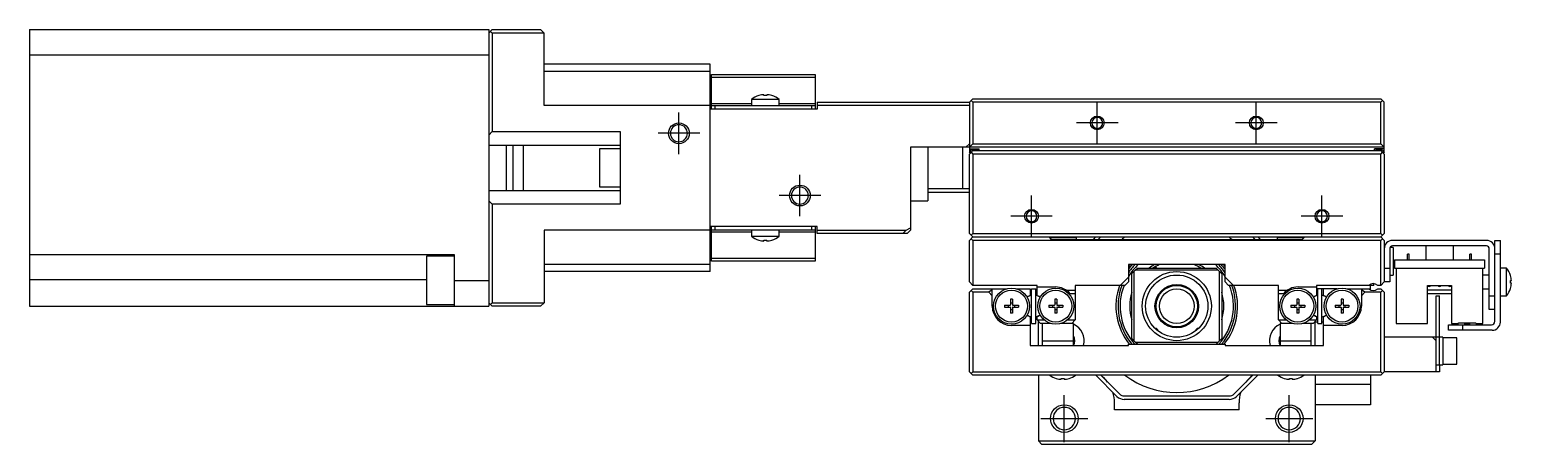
# Model space of a CAD drawing. Extents: x 0 to 745, y -8 to 451.
# Drawn here: x 122.5 to 336.8, y 390.7 to 450.7 of the extents above; entities that cross this region are included whole.
import ezdxf

# ---------------------------------------------------------------- set-up
doc = ezdxf.new("R2010")
doc.units = 0
doc.header["$LTSCALE"] = 0.5
doc.linetypes.add('CENTER', pattern=[50.8, 31.75, -6.35, 6.35, -6.35])
for name, color, linetype in [('MSM_CENTER', 1, 'CENTER'), ('MSM_CONTINUOUS', 7, 'CONTINUOUS'), ('MSM_NARROW', 5, 'CONTINUOUS')]:
    doc.layers.add(name, color=color, linetype=linetype)

msp = doc.modelspace()

# ---------------------------------------------------------------- linework, layer by layer
at = {"layer": 'MSM_CENTER'}
for p, q in [((276.91097, 434.188769), (276.91097, 440.188769)), ((299.91097, 434.188769), (299.91097, 440.188769)), ((216.41097, 432.688769), (216.41097, 438.688769)), ((279.91097, 437.188769), (273.91097, 437.188769)), ((302.91097, 437.188769), (296.91097, 437.188769)), ((219.41097, 435.688769), (213.41097, 435.688769)), ((233.91097, 423.688769), (233.91097, 429.688769)), ((236.91097, 426.688769), (230.91097, 426.688769)), ((267.41097, 420.688769), (267.41097, 426.688769)), ((309.41097, 420.688769), (309.41097, 426.688769)), ((270.41097, 423.688769), (264.41097, 423.688769)), ((312.41097, 423.688769), (306.41097, 423.688769)), ((285.660965, 407.126821), (285.660965, 407.127026)), ((291.160975, 407.127026), (291.160975, 407.126821)), ((272.147514, 391.025313), (272.147514, 397.825313)), ((304.674426, 391.025313), (304.674426, 397.825313)), ((268.747514, 394.425313), (275.547514, 394.425313)), ((301.274426, 394.425313), (308.074426, 394.425313))]:
    msp.add_line(p, q, dxfattribs=at)
at = {"layer": 'MSM_CONTINUOUS'}
for p, q in [((122.51097, 450.688769), (188.91097, 450.688769)), ((122.51097, 450.688769), (122.51097, 410.688769)), ((188.91097, 450.688769), (188.91097, 410.688769)), ((189.41097, 450.688769), (188.91097, 450.188769)), ((189.16097, 450.438769), (189.41097, 450.188769)), ((189.41097, 450.688769), (196.41097, 450.688769)), ((189.41097, 450.188769), (189.41097, 435.938769)), ((196.91097, 450.188769), (189.41097, 450.188769)), ((196.91097, 450.188769), (196.41097, 450.688769)), ((196.91097, 439.688769), (196.91097, 450.188769)), ((188.91097, 446.988769), (122.51097, 446.988769)), ((220.91097, 445.688769), (196.91097, 445.688769)), ((196.91097, 444.688769), (220.91097, 444.688769)), ((220.91097, 415.688769), (220.91097, 445.688769)), ((221.11097, 439.188769), (221.11097, 444.188769)), ((221.11097, 444.188769), (236.11097, 444.188769)), ((236.11097, 443.749429), (221.11097, 443.749429)), ((236.11097, 444.188769), (236.11097, 439.188769)), ((220.91097, 439.688769), (196.91097, 439.688769)), ((221.11097, 439.981662), (226.91097, 439.981662)), ((221.11097, 439.688769), (236.11097, 439.688769)), ((221.61097, 439.688769), (221.61097, 439.188769)), ((230.91097, 440.586768), (226.91097, 440.586768)), ((226.91097, 440.586768), (226.91097, 439.688769)), ((227.982261, 441.144501), (227.96097, 441.144501)), ((228.71097, 441.144501), (228.71097, 441.276244)), ((229.11097, 441.144501), (228.71097, 441.144501)), ((229.11097, 441.276244), (229.11097, 441.144501)), ((229.86097, 441.144501), (229.839679, 441.144501)), ((230.91097, 439.688769), (230.91097, 440.586768)), ((230.91097, 439.981662), (236.11097, 439.981662)), ((235.61097, 439.188769), (235.61097, 439.688769)), ((236.41097, 440.188769), (236.41097, 439.188769)), ((236.41097, 440.188769), (258.41097, 440.188769)), ((258.41097, 439.688769), (236.41097, 439.688769)), ((258.41097, 440.188769), (258.91097, 440.688769)), ((258.41097, 440.188769), (258.41097, 432.988769)), ((258.66097, 440.438769), (258.91097, 440.188769)), ((258.91097, 440.688769), (317.91097, 440.688769)), ((258.91097, 440.188769), (258.91097, 434.188769)), ((317.91097, 440.188769), (258.91097, 440.188769)), ((318.41097, 440.188769), (317.91097, 440.688769)), ((317.91097, 440.188769), (318.16097, 440.438769)), ((317.91097, 434.188769), (317.91097, 440.188769)), ((318.41097, 432.988769), (318.41097, 440.188769)), ((236.41097, 439.188769), (220.91097, 439.188769)), ((189.41097, 435.938769), (188.91097, 435.438769)), ((189.41097, 435.938769), (207.91097, 435.938769)), ((207.91097, 435.938769), (207.91097, 425.438769)), ((207.91097, 433.938769), (188.91097, 433.938769)), ((191.41097, 433.938769), (191.41097, 427.438769)), ((192.41097, 433.938769), (192.41097, 427.438769)), ((193.91097, 427.438769), (193.91097, 433.938769)), ((204.91097, 433.438769), (204.91097, 427.938769)), ((207.91097, 433.438769), (204.91097, 433.438769)), ((318.41097, 433.688769), (249.91097, 433.688769)), ((249.91097, 433.688769), (249.91097, 421.688769)), ((252.41097, 433.688769), (252.41097, 425.938769)), ((257.41097, 433.688774), (257.41097, 427.688764)), ((258.41097, 434.188769), (257.91097, 433.688769)), ((258.91097, 434.188769), (258.41097, 433.688769)), ((258.41097, 433.463769), (259.81097, 433.463769)), ((258.41097, 432.688769), (258.91097, 433.188769)), ((258.51097, 432.888769), (258.41097, 432.988769)), ((258.51097, 432.788769), (258.51097, 432.988769)), ((258.66097, 432.938769), (258.91097, 432.688769)), ((258.81097, 433.288769), (258.81097, 433.088769)), ((259.51097, 433.288769), (258.81097, 433.288769)), ((258.91097, 434.188769), (317.91097, 434.188769)), ((258.91097, 433.188769), (317.91097, 433.188769)), ((259.51097, 433.188769), (259.51097, 433.288769)), ((259.81097, 433.188769), (259.81097, 433.463769)), ((318.41097, 433.463769), (317.01097, 433.463769)), ((317.01097, 433.188769), (317.01097, 433.463769)), ((317.31097, 433.288769), (317.31097, 433.188769)), ((318.01097, 433.288769), (317.31097, 433.288769)), ((318.41097, 433.688769), (317.91097, 434.188769)), ((318.41097, 432.688769), (317.91097, 433.188769)), ((317.91097, 432.688769), (318.16097, 432.938769)), ((318.01097, 433.088769), (318.01097, 433.288769)), ((318.41097, 432.988769), (318.31097, 432.888769)), ((318.31097, 432.988769), (318.31097, 432.788769)), ((258.41097, 421.188769), (258.41097, 432.688769)), ((258.91097, 432.688769), (258.91097, 421.188769)), ((317.91097, 432.688769), (258.91097, 432.688769)), ((317.91097, 421.188769), (317.91097, 432.688769)), ((318.41097, 432.688769), (318.41097, 421.188769)), ((188.91097, 427.438769), (207.91097, 427.438769)), ((204.91097, 427.938769), (207.91097, 427.938769)), ((252.41097, 427.688769), (258.41097, 427.688769)), ((252.41097, 427.188769), (258.41097, 427.188769)), ((188.91097, 425.938769), (189.41097, 425.438769)), ((189.41097, 425.438769), (189.41097, 411.188769)), ((207.91097, 425.438769), (189.41097, 425.438769)), ((249.91097, 425.938769), (252.41097, 425.938769)), ((236.41097, 422.188769), (220.91097, 422.188769)), ((221.11097, 417.188769), (221.11097, 422.188769)), ((221.61097, 422.188769), (221.61097, 421.688769)), ((235.61097, 421.688769), (235.61097, 422.188769)), ((236.11097, 422.188769), (236.11097, 417.188769)), ((236.41097, 421.188769), (236.41097, 422.188769)), ((220.91097, 421.688769), (196.91097, 421.688769)), ((196.91097, 421.688769), (196.91097, 411.188769)), ((236.11097, 421.688769), (221.11097, 421.688769)), ((226.91097, 421.395875), (221.11097, 421.395875)), ((226.91097, 421.688769), (226.91097, 420.790769)), ((226.91097, 420.790769), (230.91097, 420.790769)), ((227.96097, 420.233036), (227.982261, 420.233036)), ((228.71097, 420.233036), (229.11097, 420.233036)), ((228.71097, 420.101293), (228.71097, 420.233036)), ((229.11097, 420.233036), (229.11097, 420.101293)), ((229.839679, 420.233036), (229.86097, 420.233036)), ((230.91097, 420.790769), (230.91097, 421.688769)), ((236.11097, 421.395875), (230.91097, 421.395875)), ((236.41097, 421.688769), (249.298597, 421.688769)), ((249.41097, 421.188769), (236.41097, 421.188769)), ((248.798597, 421.188769), (249.298597, 421.688769)), ((249.298597, 421.688769), (249.91097, 421.994955)), ((249.91097, 421.688769), (249.41097, 421.188769)), ((258.91097, 420.688769), (258.41097, 421.188769)), ((258.41097, 420.188769), (258.91097, 420.688769)), ((258.41097, 414.188769), (258.41097, 420.188769)), ((258.91097, 421.188769), (258.66097, 420.938769)), ((258.66097, 420.438769), (258.91097, 420.188769)), ((258.91097, 421.188769), (317.91097, 421.188769)), ((258.91097, 420.688769), (317.91097, 420.688769)), ((258.91097, 420.188769), (258.91097, 413.688769)), ((317.91097, 420.188769), (258.91097, 420.188769)), ((269.91097, 420.688769), (270.26097, 420.338769)), ((273.91097, 420.586768), (270.012971, 420.586768)), ((270.26097, 420.338769), (306.56097, 420.338769)), ((273.91097, 420.338769), (273.91097, 420.586768)), ((276.353863, 420.338769), (276.703863, 420.688769)), ((277.41097, 420.688769), (277.06097, 420.338769)), ((299.76097, 420.338769), (299.41097, 420.688769)), ((300.118077, 420.688769), (300.468077, 420.338769)), ((306.808969, 420.586768), (302.91097, 420.586768)), ((302.91097, 420.586768), (302.91097, 420.338769)), ((306.56097, 420.338769), (306.91097, 420.688769)), ((318.16097, 420.938769), (317.91097, 421.188769)), ((317.91097, 420.688769), (318.41097, 421.188769)), ((317.91097, 420.688769), (318.41097, 420.188769)), ((317.91097, 420.188769), (318.16097, 420.438769)), ((317.91097, 413.688769), (317.91097, 420.188769)), ((318.41097, 420.188769), (318.41097, 414.188769)), ((333.21097, 420.188769), (319.61097, 420.188769)), ((334.41097, 420.188769), (335.21097, 420.188769)), ((334.41097, 408.488769), (334.41097, 420.188769)), ((335.21097, 408.388769), (335.21097, 420.188769)), ((122.51097, 418.176994), (183.91097, 418.176994)), ((179.91097, 417.925313), (179.91097, 410.925313)), ((183.91097, 417.925313), (179.91097, 417.925313)), ((183.91097, 418.176994), (183.91097, 410.688769)), ((319.21097, 418.988769), (319.21097, 414.188769)), ((319.71097, 419.188769), (319.26456, 419.188769)), ((333.21097, 419.388769), (319.61097, 419.388769)), ((319.71097, 419.188769), (319.71097, 415.188769)), ((322.03597, 418.188769), (321.78597, 418.188769)), ((321.78597, 417.388769), (321.78597, 418.188769)), ((322.03597, 417.388769), (322.03597, 418.188769)), ((324.41097, 419.388769), (324.41097, 417.388769)), ((328.41097, 417.388769), (328.41097, 419.388769)), ((331.03597, 418.188769), (330.78597, 418.188769)), ((330.78597, 417.388769), (330.78597, 418.188769)), ((331.03597, 417.388769), (331.03597, 418.188769)), ((333.61097, 410.188769), (333.61097, 418.988769)), ((335.21097, 418.188769), (334.41097, 418.188769)), ((220.91097, 416.688769), (196.91097, 416.688769)), ((221.11097, 417.628108), (236.11097, 417.628108)), ((236.11097, 417.188769), (221.11097, 417.188769)), ((295.41097, 416.688769), (281.41097, 416.688769)), ((281.41097, 416.688769), (281.41097, 414.188769)), ((282.41097, 415.888769), (282.21097, 415.688769)), ((282.41097, 415.888769), (282.71097, 416.188769)), ((294.41097, 415.888769), (282.41097, 415.888769)), ((282.71097, 416.188769), (294.11097, 416.188769)), ((294.11097, 416.188769), (294.41097, 415.888769)), ((294.61097, 415.688769), (294.41097, 415.888769)), ((295.41097, 414.188769), (295.41097, 416.688769)), ((318.41097, 416.188769), (319.21097, 416.188769)), ((319.91097, 417.388769), (332.91097, 417.388769)), ((319.91097, 417.388769), (319.91097, 416.188769)), ((319.91097, 416.188769), (332.91097, 416.188769)), ((320.16097, 416.188769), (320.16097, 408.188769)), ((332.66097, 408.188769), (332.66097, 416.188769)), ((332.91097, 417.388769), (332.91097, 416.188769)), ((336.108969, 416.188769), (335.21097, 416.188769)), ((336.108969, 412.188769), (336.108969, 416.188769)), ((179.91097, 414.476994), (122.51097, 414.476994)), ((183.91097, 414.388769), (188.91097, 414.388769)), ((220.91097, 415.688769), (196.91097, 415.688769)), ((258.91097, 413.688769), (258.41097, 414.188769)), ((268.21097, 413.688769), (258.91097, 413.688769)), ((268.21097, 412.23884), (268.21097, 413.688769)), ((280.91097, 413.688769), (273.71097, 413.688769)), ((273.71097, 413.688769), (273.71097, 408.688769)), ((280.203863, 413.688769), (281.41097, 414.895875)), ((281.41097, 414.188769), (280.91097, 413.688769)), ((281.91097, 415.388769), (282.21097, 415.688769)), ((281.91097, 405.988769), (281.91097, 415.388769)), ((282.21097, 415.688769), (282.21097, 405.688769)), ((294.61097, 405.688769), (294.61097, 415.688769)), ((294.61097, 415.688769), (294.91097, 415.388769)), ((294.91097, 415.388769), (294.91097, 405.988769)), ((295.41097, 414.895875), (296.618077, 413.688769)), ((295.91097, 413.688769), (295.41097, 414.188769)), ((303.11097, 413.688769), (295.91097, 413.688769)), ((303.11097, 408.688769), (303.11097, 413.688769)), ((316.91097, 413.688769), (308.61097, 413.688769)), ((308.61097, 413.688769), (308.61097, 412.23884)), ((316.41097, 413.022253), (316.41097, 413.688769)), ((316.91097, 413.688769), (316.91097, 413.933756)), ((317.91097, 413.688769), (317.472408, 413.688769)), ((318.41097, 414.188769), (317.91097, 413.688769)), ((319.21097, 414.188769), (318.41097, 414.188769)), ((319.21097, 415.188769), (319.71097, 415.188769)), ((324.66097, 413.688769), (328.16097, 413.688769)), ((324.66097, 408.188769), (324.66097, 413.688769)), ((328.16097, 413.688769), (328.16097, 408.188769)), ((333.61095, 415.188769), (332.66097, 415.188769)), ((336.666702, 415.117477), (336.666702, 415.138769)), ((336.666702, 414.388769), (336.798445, 414.388769)), ((336.666702, 413.988769), (336.666702, 414.388769)), ((336.798445, 413.988769), (336.666702, 413.988769)), ((258.41097, 412.688769), (258.91097, 413.188769)), ((258.41097, 401.188769), (258.41097, 412.688769)), ((258.66097, 412.938769), (258.91097, 412.688769)), ((258.91097, 413.188769), (263.796827, 413.188769)), ((258.91097, 412.688769), (258.91097, 401.188769)), ((261.21097, 412.688769), (258.91097, 412.688769)), ((261.71097, 413.042322), (261.21097, 412.688769)), ((261.21097, 412.688769), (261.71097, 412.188769)), ((261.71097, 410.688769), (261.71097, 413.188769)), ((264.65597, 411.688769), (264.36597, 411.688769)), ((264.36597, 411.688769), (264.36597, 410.893769)), ((264.65597, 411.688769), (264.65597, 410.893769)), ((265.225113, 413.188769), (267.21097, 413.188769)), ((267.21097, 412.23884), (266.914769, 412.067828)), ((267.21097, 413.188769), (267.21097, 412.23884)), ((267.41097, 408.188769), (267.41097, 413.188769)), ((267.41097, 413.188769), (268.01097, 413.188769)), ((268.01097, 408.188769), (268.01097, 413.188769)), ((268.21097, 413.463769), (270.866441, 413.463769)), ((268.21097, 412.23884), (268.434263, 412.109921)), ((268.41097, 412.113604), (268.41097, 412.123369)), ((271.05597, 411.688769), (270.76597, 411.688769)), ((270.76597, 411.688769), (270.76597, 410.893769)), ((271.05597, 411.688769), (271.05597, 410.893769)), ((272.426689, 412.988769), (273.71097, 412.988769)), ((273.71097, 412.488769), (272.98997, 412.488769)), ((303.11097, 412.988769), (304.39525, 412.988769)), ((303.83197, 412.488769), (303.11097, 412.488769)), ((306.05597, 411.688769), (305.76597, 411.688769)), ((305.76597, 411.688769), (305.76597, 410.893769)), ((305.955499, 413.463769), (308.61097, 413.463769)), ((306.05597, 411.688769), (306.05597, 410.893769)), ((308.387677, 412.109921), (308.61097, 412.23884)), ((308.41097, 412.113605), (308.41097, 412.123369)), ((311.596827, 413.188769), (308.61097, 413.188769)), ((308.81097, 408.188769), (308.81097, 413.188769)), ((309.41097, 408.188769), (309.41097, 413.188769)), ((309.61097, 412.23884), (309.61097, 413.188769)), ((309.90717, 412.067828), (309.61097, 412.23884)), ((312.45597, 411.688769), (312.16597, 411.688769)), ((312.16597, 411.688769), (312.16597, 410.893769)), ((312.45597, 411.688769), (312.45597, 410.893769)), ((313.025113, 413.188769), (316.41097, 413.188769)), ((315.11097, 413.188769), (315.11097, 410.688769)), ((315.61097, 412.688769), (315.11097, 413.042322)), ((315.11097, 412.188769), (315.61097, 412.688769)), ((317.91097, 412.688769), (315.61097, 412.688769)), ((317.472408, 413.188769), (317.91097, 413.188769)), ((317.91097, 413.188769), (318.41097, 412.688769)), ((317.91097, 412.688769), (318.16097, 412.938769)), ((317.91097, 401.188769), (317.91097, 412.688769)), ((318.41097, 412.688769), (318.41097, 401.188769)), ((328.16097, 412.988769), (324.66097, 412.988769)), ((328.16097, 412.488769), (324.66097, 412.488769)), ((325.91097, 401.188769), (325.91097, 412.188769)), ((325.91097, 412.188769), (326.410972, 412.188769)), ((326.410972, 402.188769), (326.410972, 412.188769)), ((332.66097, 413.188769), (333.61095, 413.188769)), ((333.61097, 412.188769), (334.41097, 412.188769)), ((335.21097, 412.188769), (336.108969, 412.188769)), ((336.666702, 413.238769), (336.666702, 413.26006)), ((122.51097, 410.688769), (188.91097, 410.688769)), ((179.91097, 410.925313), (183.91097, 410.925313)), ((189.41097, 410.688769), (188.91097, 411.188769)), ((189.41097, 411.188769), (189.16097, 410.938769)), ((189.41097, 411.188769), (196.91097, 411.188769)), ((196.41097, 410.688769), (189.41097, 410.688769)), ((196.41097, 410.688769), (196.91097, 411.188769)), ((263.51097, 410.833769), (264.30597, 410.833769)), ((263.51097, 410.833769), (263.51097, 410.543769)), ((263.51097, 410.543769), (264.30597, 410.543769)), ((264.040963, 410.833769), (264.040963, 410.543769)), ((264.36597, 411.158775), (264.65597, 411.158775)), ((264.36597, 410.483769), (264.36597, 409.688769)), ((264.36597, 410.218762), (264.65597, 410.218762)), ((264.65597, 409.688769), (264.36597, 409.688769)), ((264.65597, 410.483769), (264.65597, 409.688769)), ((264.71597, 410.833769), (265.51097, 410.833769)), ((264.71597, 410.543769), (265.51097, 410.543769)), ((264.980976, 410.543769), (264.980976, 410.833769)), ((265.51097, 410.833769), (265.51097, 410.543769)), ((266.914769, 409.309709), (267.21097, 409.138698)), ((269.91097, 410.833769), (270.70597, 410.833769)), ((269.91097, 410.833769), (269.91097, 410.543769)), ((269.91097, 410.543769), (270.70597, 410.543769)), ((270.440963, 410.833769), (270.440963, 410.543769)), ((270.76597, 411.158775), (271.05597, 411.158775)), ((270.76597, 410.483769), (270.76597, 409.688769)), ((270.76597, 410.218762), (271.05597, 410.218762)), ((271.05597, 409.688769), (270.76597, 409.688769)), ((271.05597, 410.483769), (271.05597, 409.688769)), ((271.11597, 410.833769), (271.91097, 410.833769)), ((271.11597, 410.543769), (271.91097, 410.543769)), ((271.380976, 410.543769), (271.380976, 410.833769)), ((271.91097, 410.833769), (271.91097, 410.543769)), ((304.91097, 410.833769), (305.70597, 410.833769)), ((304.91097, 410.833769), (304.91097, 410.543769)), ((304.91097, 410.543769), (305.70597, 410.543769)), ((305.440963, 410.833769), (305.440963, 410.543769)), ((305.76597, 411.158775), (306.05597, 411.158775)), ((305.76597, 410.483769), (305.76597, 409.688769)), ((305.76597, 410.218762), (306.05597, 410.218762)), ((306.05597, 409.688769), (305.76597, 409.688769)), ((306.05597, 410.483769), (306.05597, 409.688769)), ((306.11597, 410.833769), (306.91097, 410.833769)), ((306.11597, 410.543769), (306.91097, 410.543769)), ((306.380976, 410.543769), (306.380976, 410.833769)), ((306.91097, 410.833769), (306.91097, 410.543769)), ((309.61097, 409.138698), (309.90717, 409.309709)), ((311.31097, 410.833769), (312.10597, 410.833769)), ((311.31097, 410.833769), (311.31097, 410.543769)), ((311.31097, 410.543769), (312.10597, 410.543769)), ((311.840963, 410.833769), (311.840963, 410.543769)), ((312.16597, 411.158775), (312.45597, 411.158775)), ((312.16597, 410.483769), (312.16597, 409.688769)), ((312.16597, 410.218762), (312.45597, 410.218762)), ((312.45597, 409.688769), (312.16597, 409.688769)), ((312.45597, 410.483769), (312.45597, 409.688769)), ((312.51597, 410.833769), (313.31097, 410.833769)), ((312.51597, 410.543769), (313.31097, 410.543769)), ((312.780976, 410.543769), (312.780976, 410.833769)), ((313.31097, 410.833769), (313.31097, 410.543769)), ((334.41097, 410.188769), (333.61097, 410.188769)), ((267.21097, 407.888769), (264.51097, 407.888769)), ((267.21097, 409.138698), (267.21097, 404.988769)), ((267.41097, 408.188769), (268.01097, 408.188769)), ((268.434263, 409.267616), (268.21097, 409.138698)), ((268.21097, 408.688769), (268.21097, 409.138698)), ((268.21097, 408.688769), (269.249645, 408.688769)), ((268.71097, 408.188769), (268.21097, 408.688769)), ((268.41097, 409.254168), (268.41097, 409.263934)), ((268.41097, 404.988769), (268.41097, 408.488769)), ((270.196827, 408.188769), (268.71097, 408.188769)), ((268.96097, 408.188769), (268.96097, 404.988769)), ((273.46097, 408.188769), (271.625113, 408.188769)), ((272.572295, 408.688769), (273.71097, 408.688769)), ((273.71097, 408.688769), (273.21097, 408.188769)), ((273.46097, 404.988769), (273.46097, 408.188769)), ((285.247111, 407.488769), (285.43597, 407.488769)), ((285.66097, 407.263769), (285.43597, 407.488769)), ((285.66097, 407.263769), (285.492173, 407.263769)), ((285.66097, 407.127045), (285.66097, 407.263769)), ((291.38597, 407.488769), (291.16097, 407.263769)), ((291.16097, 407.263769), (291.16097, 407.127045)), ((291.329767, 407.263769), (291.16097, 407.263769)), ((291.38597, 407.488769), (291.574828, 407.488769)), ((303.11097, 408.688769), (304.249645, 408.688769)), ((303.61097, 408.188769), (303.11097, 408.688769)), ((305.196827, 408.188769), (303.36097, 408.188769)), ((303.36097, 408.188769), (303.36097, 404.988769)), ((308.11097, 408.188769), (306.625113, 408.188769)), ((307.572295, 408.688769), (308.61097, 408.688769)), ((307.86097, 404.988769), (307.86097, 408.188769)), ((308.61097, 408.688769), (308.11097, 408.188769)), ((308.61097, 409.138698), (308.387677, 409.267616)), ((308.41097, 409.254168), (308.41097, 409.263933)), ((308.41097, 404.988769), (308.41097, 408.488769)), ((308.81097, 408.388769), (308.41097, 408.388769)), ((308.61097, 409.138698), (308.61097, 408.688769)), ((308.81097, 408.188769), (309.41097, 408.188769)), ((309.61097, 408.388769), (309.41097, 408.388769)), ((309.61097, 404.988769), (309.61097, 409.138698)), ((312.31097, 407.888769), (309.61097, 407.888769)), ((320.16097, 408.188769), (324.66097, 408.188769)), ((327.71097, 407.188769), (327.71097, 407.988769)), ((327.71097, 407.988769), (333.91097, 407.988769)), ((334.01097, 407.188769), (327.71097, 407.188769)), ((328.16097, 408.188769), (329.16097, 408.188769)), ((329.16097, 408.288769), (331.66097, 408.288769)), ((329.16097, 408.188769), (329.16097, 408.288769)), ((329.71097, 407.988769), (329.71097, 407.188769)), ((329.96097, 408.288769), (329.96097, 408.188769)), ((329.96097, 408.188769), (330.86097, 408.188769)), ((330.33597, 408.288769), (330.33597, 408.188769)), ((330.48597, 408.288769), (330.48597, 408.188769)), ((330.86097, 408.288769), (330.86097, 408.188769)), ((331.66097, 408.188769), (331.66097, 408.288769)), ((331.66097, 408.188769), (332.66097, 408.188769)), ((268.96097, 405.688769), (273.46097, 405.688769)), ((281.41097, 404.988769), (281.41097, 405.188769)), ((281.41097, 405.188769), (295.41097, 405.188769)), ((282.21097, 405.688769), (281.91097, 405.988769)), ((282.21097, 405.688769), (282.41097, 405.488769)), ((282.71097, 405.188769), (282.41097, 405.488769)), ((282.41097, 405.488769), (294.41097, 405.488769)), ((285.66097, 407.126817), (285.66097, 407.127026)), ((291.16097, 407.127026), (291.16097, 407.126874)), ((294.41097, 405.488769), (294.11097, 405.188769)), ((294.41097, 405.488769), (294.61097, 405.688769)), ((294.91097, 405.988769), (294.61097, 405.688769)), ((295.41097, 405.188769), (295.41097, 404.988769)), ((303.36097, 405.688769), (307.86097, 405.688769)), ((326.91097, 406.188769), (318.41097, 406.188769)), ((325.41097, 406.188769), (325.91097, 405.688769)), ((326.91097, 406.188769), (326.91097, 402.188769)), ((328.91097, 406.088769), (326.91097, 406.088769)), ((328.91097, 402.288769), (328.91097, 406.088769)), ((267.21097, 404.988769), (281.41097, 404.988769)), ((295.41097, 404.988769), (309.61097, 404.988769)), ((258.91097, 400.688769), (258.41097, 401.188769)), ((258.91097, 401.188769), (258.66097, 400.938769)), ((258.91097, 401.188769), (317.91097, 401.188769)), ((318.16097, 400.938769), (317.91097, 401.188769)), ((318.41097, 401.188769), (317.91097, 400.688769)), ((326.41097, 401.188769), (318.41097, 401.188769)), ((325.91097, 402.188769), (326.91097, 402.188769)), ((326.41097, 402.188769), (326.41097, 401.188769)), ((326.91097, 402.288769), (328.91097, 402.288769)), ((317.91097, 400.688769), (258.91097, 400.688769)), ((268.41097, 400.688769), (268.41097, 391.188769)), ((270.96097, 400.233036), (270.982261, 400.233036)), ((271.71097, 400.233036), (272.11097, 400.233036)), ((271.71097, 400.101293), (271.71097, 400.233036)), ((272.11097, 400.233036), (272.11097, 400.101293)), ((272.839679, 400.233036), (272.86097, 400.233036)), ((279.764523, 397.628108), (276.703863, 400.688769)), ((277.41097, 400.688769), (280.118077, 397.981662)), ((296.703863, 397.981662), (299.41097, 400.688769)), ((300.118077, 400.688769), (297.057416, 397.628108)), ((303.96097, 400.233036), (303.982261, 400.233036)), ((304.71097, 400.233036), (305.11097, 400.233036)), ((304.71097, 400.101293), (304.71097, 400.233036)), ((305.11097, 400.233036), (305.11097, 400.101293)), ((305.839679, 400.233036), (305.86097, 400.233036)), ((308.41097, 400.688769), (308.41097, 391.188769)), ((308.41097, 399.388769), (316.41097, 399.388769)), ((316.41097, 400.688769), (316.41097, 396.388769)), ((279.41097, 395.688769), (279.41097, 396.688769)), ((280.825183, 397.688769), (295.996756, 397.688769)), ((295.996756, 397.188769), (280.825183, 397.188769)), ((297.41097, 395.688769), (297.41097, 396.688769)), ((297.41097, 395.688769), (279.41097, 395.688769)), ((316.41097, 396.388769), (308.41097, 396.388769)), ((268.91097, 390.688769), (268.41097, 391.188769)), ((268.41097, 391.188769), (308.41097, 391.188769)), ((307.91097, 390.688769), (268.91097, 390.688769)), ((308.41097, 391.188769), (307.91097, 390.688769))]:
    msp.add_line(p, q, dxfattribs=at)
at = {"layer": 'MSM_CONTINUOUS', "extrusion": (0, 0, -1)}
for centre, radius in [((-276.91097, 437.188769), 0.7835), ((-299.91097, 437.188769), 0.7835), ((-216.41097, 435.688769), 1.2295), ((-233.91097, 426.688769), 1.2295), ((-267.41097, 423.688769), 0.7835), ((-309.41097, 423.688769), 0.7835), ((-272.147514, 394.425313), 1.621), ((-304.674426, 394.425313), 1.621)]:
    msp.add_circle(centre, radius, dxfattribs=at)
at = {"layer": 'MSM_CONTINUOUS'}
for centre, radius in [((288.41097, 410.688769), 5), ((288.41097, 410.688769), 4.5), ((288.41097, 410.688769), 3.15), ((288.41097, 410.688769), 3), ((264.51097, 410.688769), 2.6), ((264.51097, 410.688769), 2.3), ((270.91097, 410.688769), 2.6), ((270.91097, 410.688769), 2.3), ((305.91097, 410.688769), 2.6), ((305.91097, 410.688769), 2.3), ((312.31097, 410.688769), 2.6), ((312.31097, 410.688769), 2.3)]:
    msp.add_circle(centre, radius, dxfattribs=at)
for centre, radius, start, end in [((228.91097, 438.088769), 3.2, 107.270005, 128.682187), ((228.91097, 438.088769), 3.193744, 93.59035, 106.905258), ((228.91097, 438.088769), 3.193744, 73.094742, 86.40965), ((228.91097, 438.088769), 3.2, 51.317813, 72.729995), ((258.81097, 432.988769), 0.3, 90, 180), ((259.51097, 432.988769), 0.3, 41.810315, 90), ((317.31097, 432.988769), 0.3, 90, 138.189685), ((318.01097, 432.988769), 0.3, 0, 90), ((228.91097, 423.288769), 3.2, 231.317813, 252.729995), ((228.91097, 423.288769), 3.193744, 253.094742, 266.40965), ((228.91097, 423.288769), 3.193744, 273.59035, 286.905258), ((228.91097, 423.288769), 3.2, 287.270005, 308.682187), ((271.91097, 418.088769), 3.2, 125.659088, 127.381148), ((271.91097, 418.088769), 3.2, 51.317813, 54.340912), ((288.41097, 410.688769), 12.5, 126.869898, 129.466172), ((288.41097, 410.688769), 12.5, 50.533828, 53.130102), ((304.91097, 418.088769), 3.2, 125.659088, 128.682187), ((304.91097, 418.088769), 3.2, 52.618852, 54.340912), ((319.61097, 418.988769), 1.2, 90, 180), ((333.21097, 418.988769), 1.2, 0, 90), ((319.61097, 418.988769), 0.4, 90, 180), ((333.21097, 418.988769), 0.4, 0, 90), ((288.41097, 410.688769), 8.2, 132.970284, 148.61185), ((288.41097, 410.688769), 9, 138.189685, 141.057559), ((288.41097, 410.688769), 8.8, 137.014114, 142.69821), ((288.41097, 410.688769), 8.5, 135.099128, 145.439678), ((288.41097, 410.688769), 6.8, 118.072487, 126.018854), ((288.41097, 410.688769), 6.5, 112.619865, 122.204228), ((283.637999, 415.461739), 1.66906, 25.822973, 29.297337), ((283.637999, 415.461739), 1.9, 22.497738, 29.342693), ((283.637999, 415.461739), 1.976, 21.587997, 29.303261), ((288.41097, 410.688769), 6.5, 57.795772, 67.380135), ((288.41097, 410.688769), 6.8, 53.981146, 61.927513), ((288.41097, 410.688769), 8.2, 31.38815, 47.029716), ((288.41097, 410.688769), 8.5, 34.560322, 44.900872), ((288.41097, 410.688769), 8.8, 37.30179, 42.985886), ((288.41097, 410.688769), 9, 38.942441, 41.810315), ((333.61097, 414.188769), 3.2, 17.270005, 38.682187), ((288.41097, 410.688769), 8.8, 160.06773, 218.682187), ((288.41097, 410.688769), 8.5, 159.332684, 220.320215), ((288.41097, 410.688769), 8.2, 158.539872, 222.123563), ((288.41097, 410.688769), 8.2, 317.876437, 21.460128), ((288.41097, 410.688769), 8.5, 319.679785, 20.667316), ((288.41097, 410.688769), 8.8, 321.317813, 19.93227), ((316.81097, 412.938769), 1, 48.590378, 131.409622), ((324.91097, 413.788769), 0.25, 203.578178, 336.421822), ((326.41097, 413.788769), 0.25, 203.578178, 336.421822), ((327.91097, 413.788769), 0.25, 203.578178, 336.421822), ((333.61097, 414.188769), 3.193744, 3.59035, 16.905258), ((333.61097, 414.188769), 3.193744, 343.094742, 356.40965), ((267.82597, 410.573769), 1.75, 121.378274, 127.005971), ((267.710969, 410.688769), 1.5875, 100.893016, 126.197192), ((267.710969, 410.688769), 1.5875, 53.802745, 79.10691), ((267.59597, 410.573769), 1.75, 52.994029, 61.378274), ((270.866441, 410.663769), 2.8, 40.676373, 89.99998128), ((288.41097, 410.688769), 6.8, 162.917417, 197.082583), ((288.41097, 410.688769), 6.8, 342.917417, 17.082583), ((305.955499, 410.663769), 2.8, 90, 139.32362603), ((309.22597, 410.573769), 1.75, 118.621726, 127.005971), ((309.110969, 410.688769), 1.5875, 100.893016, 126.197192), ((309.110969, 410.688769), 1.5875, 53.802745, 79.10691), ((308.99597, 410.573769), 1.75, 52.994029, 58.621726), ((316.81097, 413.938769), 1, 228.590378, 311.409622), ((333.61097, 414.188769), 3.2, 321.317813, 342.729995), ((264.51097, 410.688769), 2.8, 180, 270), ((264.30597, 410.893769), 0.06, 270, 0), ((264.30597, 410.483769), 0.06, 0, 90), ((264.71597, 410.893769), 0.06, 180, 270), ((264.71597, 410.483769), 0.06, 90, 180), ((267.82597, 410.803769), 1.75, 232.994029, 238.621726), ((267.710969, 410.688769), 1.5875, 233.802808, 259.106984), ((267.710969, 410.688769), 1.5875, 280.89309, 306.197255), ((267.59597, 410.803769), 1.75, 298.621726, 307.005971), ((270.70597, 410.893769), 0.06, 270, 0), ((270.70597, 410.483769), 0.06, 0, 90), ((271.11597, 410.893769), 0.06, 180, 270), ((271.11597, 410.483769), 0.06, 90, 180), ((305.70597, 410.893769), 0.06, 270, 0), ((305.70597, 410.483769), 0.06, 0, 90), ((306.11597, 410.893769), 0.06, 180, 270), ((306.11597, 410.483769), 0.06, 90, 180), ((309.22597, 410.803769), 1.75, 232.994029, 241.378274), ((309.110969, 410.688769), 1.5875, 233.802808, 259.106984), ((309.110969, 410.688769), 1.5875, 280.89309, 306.197255), ((308.99597, 410.803769), 1.75, 301.378274, 307.005971), ((312.10597, 410.893769), 0.06, 270, 0), ((312.10597, 410.483769), 0.06, 0, 90), ((312.31097, 410.688769), 2.8, 270, 0), ((312.51597, 410.893769), 0.06, 180, 270), ((312.51597, 410.483769), 0.06, 90, 180), ((272.41097, 405.688769), 2.6, 344.381502, 66.181159), ((304.41097, 405.688769), 2.6, 113.818841, 195.618498), ((333.91097, 408.488769), 0.5, 270, 0), ((334.01097, 408.388769), 1.2, 270, 0), ((271.91097, 403.288769), 3.2, 234.340912, 252.729995), ((271.91097, 403.288769), 3.193744, 253.094742, 266.40965), ((271.91097, 403.288769), 3.193744, 273.59035, 286.905258), ((271.91097, 403.288769), 3.2, 287.270005, 305.659088), ((274.41097, 396.688769), 5, 36.869898, 53.130102), ((288.41097, 410.688769), 12.5, 233.130102, 306.869898), ((302.41097, 396.688769), 5, 126.869898, 143.130102), ((304.91097, 403.288769), 3.2, 234.340912, 252.729995), ((304.91097, 403.288769), 3.193744, 253.094742, 266.40965), ((304.91097, 403.288769), 3.193744, 273.59035, 286.905258), ((304.91097, 403.288769), 3.2, 287.270005, 305.659088), ((274.41097, 396.688769), 5, 0, 17.866901), ((280.825183, 398.688769), 1.5, 225, 270), ((280.825183, 398.688769), 1, 225, 270), ((295.996756, 398.688769), 1, 270, 315), ((295.996756, 398.688769), 1.5, 270, 315), ((302.41097, 396.688769), 5, 162.133099, 180)]:
    msp.add_arc(centre, radius, start, end, dxfattribs=at)
at = {"layer": 'MSM_NARROW'}
for centre, radius in [((216.41097, 435.688769), 1.5), ((276.91097, 437.188769), 1), ((299.91097, 437.188769), 1), ((233.91097, 426.688769), 1.5), ((267.41097, 423.688769), 1), ((309.41097, 423.688769), 1), ((288.41097, 410.688769), 2.5), ((272.147514, 394.425313), 2), ((304.674426, 394.425313), 2)]:
    msp.add_circle(centre, radius, dxfattribs=at)
for centre, start, end in [((272.41097, 405.688769), 327.14012, 32.85988), ((304.41097, 405.688769), 147.14012, 212.85988)]:
    msp.add_arc(centre, 1.25, start, end, dxfattribs=at)

doc.saveas('drawing.dxf')
